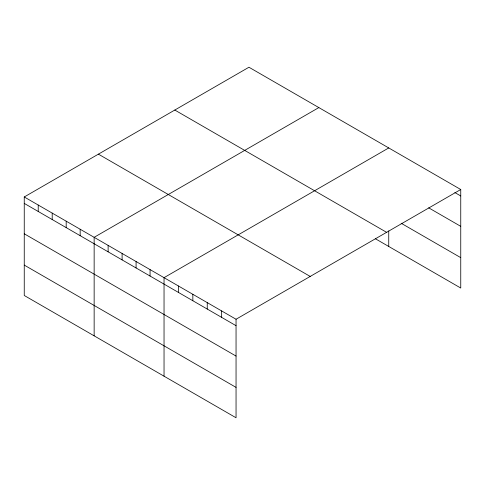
<?xml version="1.0" encoding="UTF-8"?>
<svg xmlns="http://www.w3.org/2000/svg" width="485" height="485" viewBox="0 0 485 485"><rect width="100%" height="100%" fill="white"/><g stroke="black" fill="none" stroke-linecap="round" stroke-linejoin="round"><path stroke-width="0.73" d="M24.25 196.965L236.049 319.245L236.049 417.767L24.25 295.486L24.25 196.965L248.95 67.233L460.75 189.514L460.75 288.035L375.396 238.759M318.845 107.585L94.145 237.317L94.145 335.838M388.74 147.943L164.039 277.669L164.039 376.19M236.049 319.245L460.75 189.514M454.857 192.557L460.75 195.958M428.673 207.822L460.75 226.343M401.174 223.258L460.75 257.65M174.8 110.046L386.6 232.327M98.4 154.151L310.2 276.432M24.25 203.403L236.049 325.684M24.25 233.788L236.049 356.069M24.25 265.095L236.049 387.382M388.74 230.896L388.74 246.459M221.651 310.927L221.651 317.372M207.247 302.616L207.247 309.054M192.842 294.298L192.842 300.736M178.444 285.986L178.444 292.425M150.059 269.599L150.059 276.038M136.079 261.53L136.079 267.969M122.105 253.455L122.105 259.899M108.125 245.386L108.125 251.824M80.164 229.247L80.164 235.686M66.184 221.172L66.184 227.617M52.21 213.103L52.21 219.541M38.23 205.034L38.23 211.472"/></g></svg>
